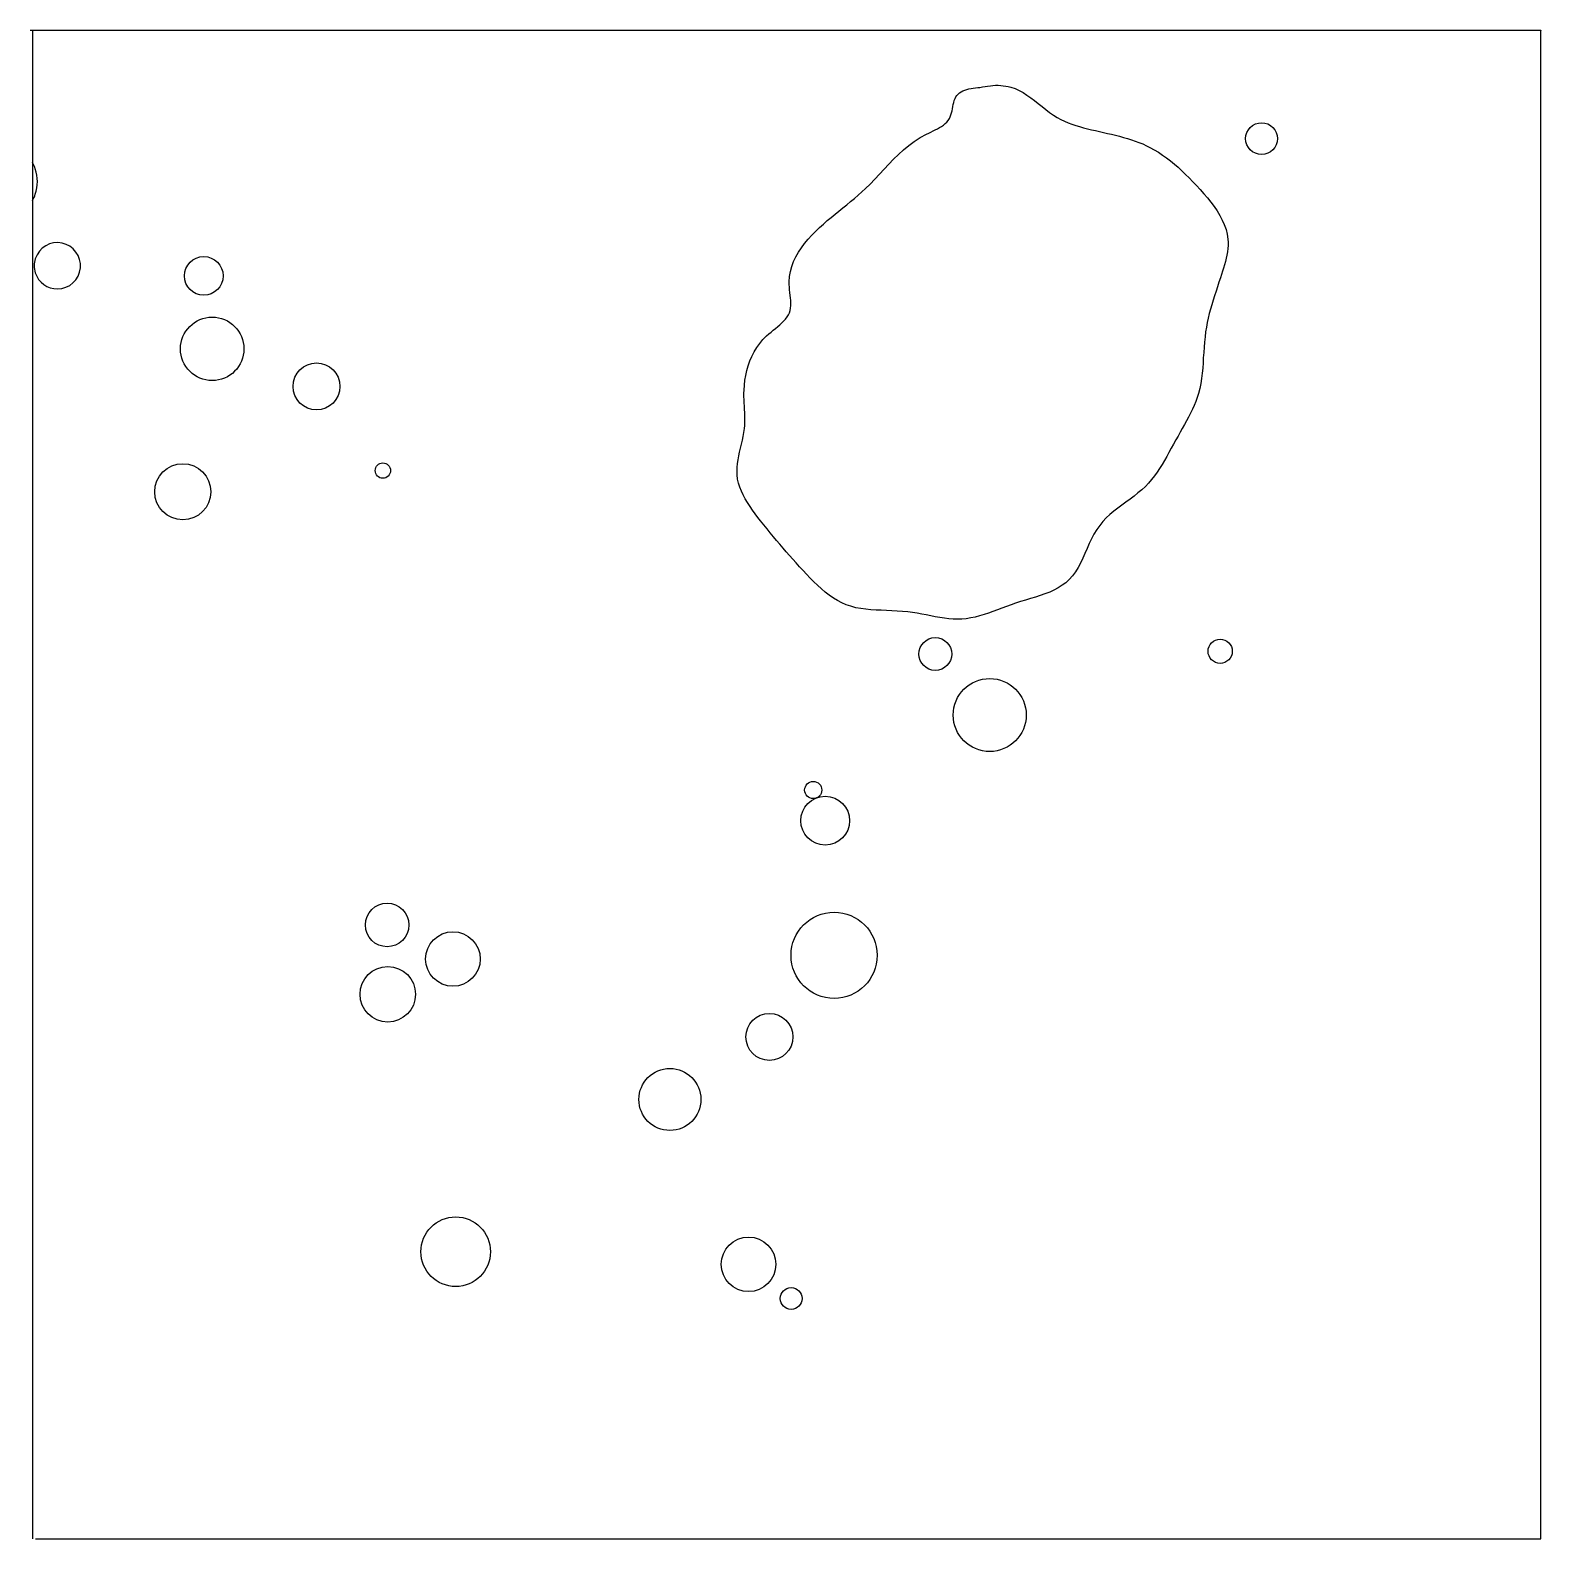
# Model space of a CAD drawing. Extents: x 4.057 to 5.043, y 4.556 to 5.54.
import ezdxf

# ---------------------------------------------------------------- set-up
doc = ezdxf.new("R2010")
doc.units = 0
for name, color, linetype in [('LAYER1', 7, 'CONTINUOUS'), ('LAYER10', 1, 'CONTINUOUS'), ('LAYER12', 5, 'CONTINUOUS')]:
    doc.layers.add(name, color=color, linetype=linetype)

msp = doc.modelspace()

# ---------------------------------------------------------------- linework, layer by layer
at = {"layer": 'LAYER1', "color": 7, "linetype": 'CONTINUOUS'}
msp.add_lwpolyline([(4.0608, 4.5561), (5.0426, 4.5561)], dxfattribs=at)
for centre, radius in [((4.8605, 5.4692), 0.0104), ((4.1706, 5.3797), 0.0126), ((4.1761, 5.3321), 0.0207), ((4.2441, 5.3076), 0.0153), ((4.1569, 5.2389), 0.0183), ((4.2874, 5.2527), 0.005), ((4.6477, 5.1331), 0.0107), ((4.8335, 5.1349), 0.0079), ((4.6832, 5.0933), 0.0238), ((4.5681, 5.0444), 0.0056), ((4.5759, 5.0244), 0.0159), ((4.2902, 4.9564), 0.0142), ((4.5817, 4.9366), 0.0281), ((4.3331, 4.9342), 0.0178), ((4.2906, 4.9112), 0.0181), ((4.5395, 4.8834), 0.0153), ((4.4746, 4.8426), 0.0202), ((4.3349, 4.7433), 0.0227), ((4.5259, 4.7351), 0.0178), ((4.5537, 4.7128), 0.0071)]:
    msp.add_circle(centre, radius, dxfattribs=at)
for centre, radius, start, end in [((4.0369, 5.4412), 0.0252, 19.0406, 29.3408), ((4.0369, 5.4412), 0.0252, -19.0406, 19.0406), ((4.0369, 5.4412), 0.0252, -29.3404, -19.0403), ((4.0751, 5.3863), 0.0151, -89.4687, 162.2119), ((4.0751, 5.3863), 0.0151, 162.2068, -162.2086), ((4.0751, 5.3863), 0.0151, -162.2086, -89.4686)]:
    msp.add_arc(centre, radius, start, end, dxfattribs=at)
at = {"layer": 'LAYER10', "color": 1, "linetype": 'CONTINUOUS'}
for points in [[(4.6768, 5.5026), (4.6785, 5.503), (4.6802, 5.5033), (4.6818, 5.5035), (4.6836, 5.5037), (4.6853, 5.5039), (4.687, 5.504), (4.6887, 5.504), (4.6904, 5.5039), (4.692, 5.5037), (4.6937, 5.5035), (4.6953, 5.5032), (4.6969, 5.5028), (4.6997, 5.5018), (4.7024, 5.5006), (4.705, 5.4992), (4.7075, 5.4976), (4.71, 5.4958), (4.7124, 5.494), (4.7148, 5.492), (4.7173, 5.4901), (4.7197, 5.4882), (4.7222, 5.4863), (4.7247, 5.4846), (4.7272, 5.483), (4.7295, 5.4817), (4.7319, 5.4806), (4.7343, 5.4795), (4.7368, 5.4786), (4.7393, 5.4777), (4.7418, 5.477), (4.7444, 5.4763), (4.747, 5.4756), (4.7496, 5.475), (4.7522, 5.4744), (4.7548, 5.4738), (4.7575, 5.4732), (4.7601, 5.4726), (4.7627, 5.472), (4.7653, 5.4714), (4.7679, 5.4707), (4.7705, 5.47), (4.7731, 5.4692), (4.7756, 5.4684), (4.7781, 5.4676), (4.7805, 5.4666), (4.783, 5.4657), (4.7854, 5.4646), (4.7877, 5.4635), (4.7905, 5.4619), (4.7933, 5.4603), (4.7959, 5.4585), (4.7985, 5.4567), (4.8011, 5.4547), (4.8036, 5.4526), (4.8061, 5.4505), (4.8085, 5.4483), (4.8109, 5.4459), (4.8133, 5.4436), (4.8157, 5.4411), (4.8181, 5.4386), (4.8205, 5.436), (4.8229, 5.4333), (4.8252, 5.4306), (4.8274, 5.4278), (4.8296, 5.425), (4.8315, 5.4221), (4.8333, 5.4191), (4.8349, 5.4161), (4.8362, 5.4131), (4.8373, 5.41), (4.838, 5.4069), (4.8385, 5.4037), (4.8386, 5.4016), (4.8386, 5.3995), (4.8384, 5.3975), (4.8382, 5.3954), (4.8378, 5.3933), (4.8374, 5.3912), (4.8369, 5.389), (4.8363, 5.3869), (4.8357, 5.3848), (4.8351, 5.3827), (4.8344, 5.3806), (4.8337, 5.3785), (4.8327, 5.3755), (4.8317, 5.3726), (4.8308, 5.3697), (4.8298, 5.3667), (4.8289, 5.3638), (4.828, 5.3609), (4.8272, 5.358), (4.8264, 5.3551), (4.8257, 5.3521), (4.825, 5.3492), (4.8245, 5.3462), (4.824, 5.3432), (4.8236, 5.3399), (4.8232, 5.3365), (4.823, 5.3331), (4.8228, 5.3297), (4.8225, 5.3263), (4.8223, 5.3229), (4.8221, 5.3195), (4.8218, 5.3162), (4.8213, 5.3128), (4.8208, 5.3095), (4.8202, 5.3062), (4.8194, 5.303), (4.8185, 5.3004), (4.8176, 5.2978), (4.8166, 5.2952), (4.8154, 5.2927), (4.8142, 5.2902), (4.8129, 5.2876), (4.8116, 5.2852), (4.8102, 5.2827), (4.8088, 5.2802), (4.8074, 5.2777), (4.806, 5.2752), (4.8046, 5.2727), (4.8031, 5.27), (4.8016, 5.2673), (4.8001, 5.2646), (4.7987, 5.262), (4.7971, 5.2593), (4.7956, 5.2567), (4.794, 5.2541), (4.7923, 5.2516), (4.7906, 5.2492), (4.7888, 5.2468), (4.7868, 5.2446), (4.7848, 5.2424), (4.7824, 5.2402), (4.7799, 5.2381), (4.7773, 5.2361), (4.7747, 5.2341), (4.772, 5.2321), (4.7693, 5.2302), (4.7667, 5.2282), (4.7641, 5.2262), (4.7616, 5.2241), (4.7592, 5.2219), (4.7569, 5.2195), (4.7549, 5.217), (4.753, 5.2142), (4.7512, 5.2113), (4.7496, 5.2082), (4.7481, 5.2051), (4.7467, 5.2019), (4.7453, 5.1987), (4.7439, 5.1955), (4.7424, 5.1924), (4.7408, 5.1895), (4.7391, 5.1867), (4.7372, 5.184), (4.7351, 5.1817), (4.7329, 5.1796), (4.7305, 5.1779), (4.7279, 5.1763), (4.7251, 5.1748), (4.7223, 5.1735), (4.7192, 5.1724), (4.7161, 5.1713), (4.713, 5.1702), (4.7098, 5.1693), (4.7065, 5.1683), (4.7033, 5.1673), (4.7001, 5.1662), (4.6971, 5.1652), (4.6941, 5.1641), (4.6911, 5.163), (4.6882, 5.1619), (4.6853, 5.1608), (4.6824, 5.1598), (4.6795, 5.1588), (4.6766, 5.158), (4.6737, 5.1572), (4.6708, 5.1566), (4.6679, 5.1561), (4.665, 5.1559), (4.6622, 5.1558), (4.6593, 5.1559), (4.6565, 5.1561), (4.6536, 5.1565), (4.6507, 5.1569), (4.6477, 5.1574), (4.6448, 5.158), (4.6418, 5.1586), (4.6389, 5.1591), (4.6359, 5.1597), (4.6329, 5.1602), (4.6298, 5.1606), (4.6264, 5.1609), (4.6229, 5.1611), (4.6194, 5.1613), (4.6159, 5.1614), (4.6125, 5.1616), (4.6091, 5.1617), (4.6057, 5.162), (4.6023, 5.1623), (4.5991, 5.1627), (4.5958, 5.1633), (4.5927, 5.1642), (4.5896, 5.1652), (4.5867, 5.1664), (4.5839, 5.1679), (4.5812, 5.1696), (4.5785, 5.1714), (4.5759, 5.1735), (4.5734, 5.1756), (4.5709, 5.1779), (4.5685, 5.1802), (4.5661, 5.1826), (4.5638, 5.1851), (4.5615, 5.1876), (4.5592, 5.19), (4.557, 5.1925), (4.5548, 5.1949), (4.5527, 5.1974), (4.5505, 5.1998), (4.5484, 5.2022), (4.5463, 5.2047), (4.5442, 5.2072), (4.5421, 5.2096), (4.54, 5.2122), (4.538, 5.2147), (4.5359, 5.2173), (4.5338, 5.2199), (4.532, 5.2222), (4.5303, 5.2246), (4.5285, 5.227), (4.5269, 5.2294), (4.5253, 5.2318), (4.5238, 5.2343), (4.5224, 5.2368), (4.5212, 5.2394), (4.5202, 5.242), (4.5194, 5.2446), (4.5188, 5.2472), (4.5185, 5.2499), (4.5184, 5.2524), (4.5185, 5.2548), (4.5187, 5.2573), (4.5191, 5.2598), (4.5196, 5.2623), (4.5201, 5.2648), (4.5207, 5.2674), (4.5213, 5.2699), (4.5219, 5.2725), (4.5224, 5.275), (4.5229, 5.2776), (4.5232, 5.2801), (4.5234, 5.2822), (4.5235, 5.2843), (4.5235, 5.2864), (4.5235, 5.2885), (4.5234, 5.2905), (4.5233, 5.2926), (4.5232, 5.2947), (4.5231, 5.2968), (4.523, 5.2989), (4.5229, 5.301), (4.5229, 5.3031), (4.523, 5.3052), (4.5232, 5.3084), (4.5235, 5.3116), (4.5241, 5.3148), (4.5248, 5.318), (4.5257, 5.3211), (4.5268, 5.3242), (4.5281, 5.3272), (4.5296, 5.3301), (4.5313, 5.3329), (4.5332, 5.3356), (4.5353, 5.3381), (4.5377, 5.3405), (4.5391, 5.3418), (4.5406, 5.343), (4.542, 5.3442), (4.5435, 5.3454), (4.545, 5.3466), (4.5464, 5.3478), (4.5477, 5.349), (4.549, 5.3503), (4.5501, 5.3515), (4.5511, 5.3529), (4.552, 5.3543), (4.5526, 5.3557), (4.5531, 5.3572), (4.5533, 5.3587), (4.5535, 5.3603), (4.5535, 5.3619), (4.5534, 5.3636), (4.5533, 5.3653), (4.5531, 5.367), (4.5529, 5.3688), (4.5527, 5.3706), (4.5526, 5.3723)], [(4.5526, 5.3723), (4.5525, 5.3741), (4.5524, 5.3758), (4.5526, 5.3793), (4.5532, 5.3826), (4.5541, 5.3859), (4.5553, 5.3891), (4.5568, 5.3922), (4.5585, 5.3951), (4.5604, 5.398), (4.5625, 5.4009), (4.5648, 5.4036), (4.5672, 5.4062), (4.5696, 5.4087), (4.5722, 5.4112), (4.5747, 5.4135), (4.5772, 5.4157), (4.5797, 5.4178), (4.5823, 5.4199), (4.5848, 5.422), (4.5874, 5.424), (4.5899, 5.4261), (4.5924, 5.4281), (4.5949, 5.4302), (4.5973, 5.4323), (4.5997, 5.4344), (4.6021, 5.4366), (4.6052, 5.4396), (4.6083, 5.4428), (4.6113, 5.446), (4.6143, 5.4492), (4.6173, 5.4525), (4.6204, 5.4557), (4.6236, 5.4588), (4.6269, 5.4618), (4.6304, 5.4647), (4.634, 5.4674), (4.6378, 5.4699), (4.6419, 5.4721), (4.6434, 5.4728), (4.6448, 5.4735), (4.6463, 5.4742), (4.6477, 5.4749), (4.6492, 5.4756), (4.6505, 5.4764), (4.6518, 5.4772), (4.6531, 5.478), (4.6542, 5.479), (4.6552, 5.48), (4.6561, 5.4811), (4.6569, 5.4823), (4.6574, 5.4835), (4.6579, 5.4847), (4.6583, 5.486), (4.6586, 5.4874), (4.6589, 5.4887), (4.6591, 5.4901), (4.6594, 5.4915), (4.6598, 5.4928), (4.6601, 5.4941), (4.6606, 5.4953), (4.6611, 5.4964), (4.6618, 5.4974), (4.6626, 5.4983), (4.6635, 5.4991), (4.6646, 5.4998), (4.6657, 5.5004), (4.6669, 5.5009), (4.6682, 5.5013), (4.6696, 5.5016), (4.671, 5.5019), (4.6724, 5.5021), (4.6739, 5.5023), (4.6754, 5.5025), (4.6768, 5.5026)]]:
    msp.add_lwpolyline(points, dxfattribs=at)
at = {"layer": 'LAYER12', "color": 5, "linetype": 'CONTINUOUS'}
for points in [[(4.0589, 5.5398), (4.0574, 5.5398)], [(4.0589, 5.5398), (4.0589, 5.5399)], [(4.0589, 5.5399), (4.0589, 4.5561)], [(4.0589, 5.5399), (4.0589, 5.5398)], [(4.0589, 5.5398), (4.0589, 5.5398)], [(4.0589, 5.5398), (4.0589, 5.5398)], [(4.0608, 5.5398), (4.0589, 5.5398)], [(4.0589, 5.5398), (4.0589, 5.5398)], [(4.0589, 5.5398), (4.0589, 5.5398)], [(5.0426, 5.5398), (4.0608, 5.5398)], [(5.0426, 4.5561), (5.0426, 5.5399)], [(5.0426, 5.5399), (5.0426, 5.5398)], [(5.0426, 5.5398), (5.0426, 5.5399)], [(4.0608, 4.5561), (5.0426, 4.5561)]]:
    msp.add_lwpolyline(points, dxfattribs=at)

doc.saveas('drawing.dxf')
